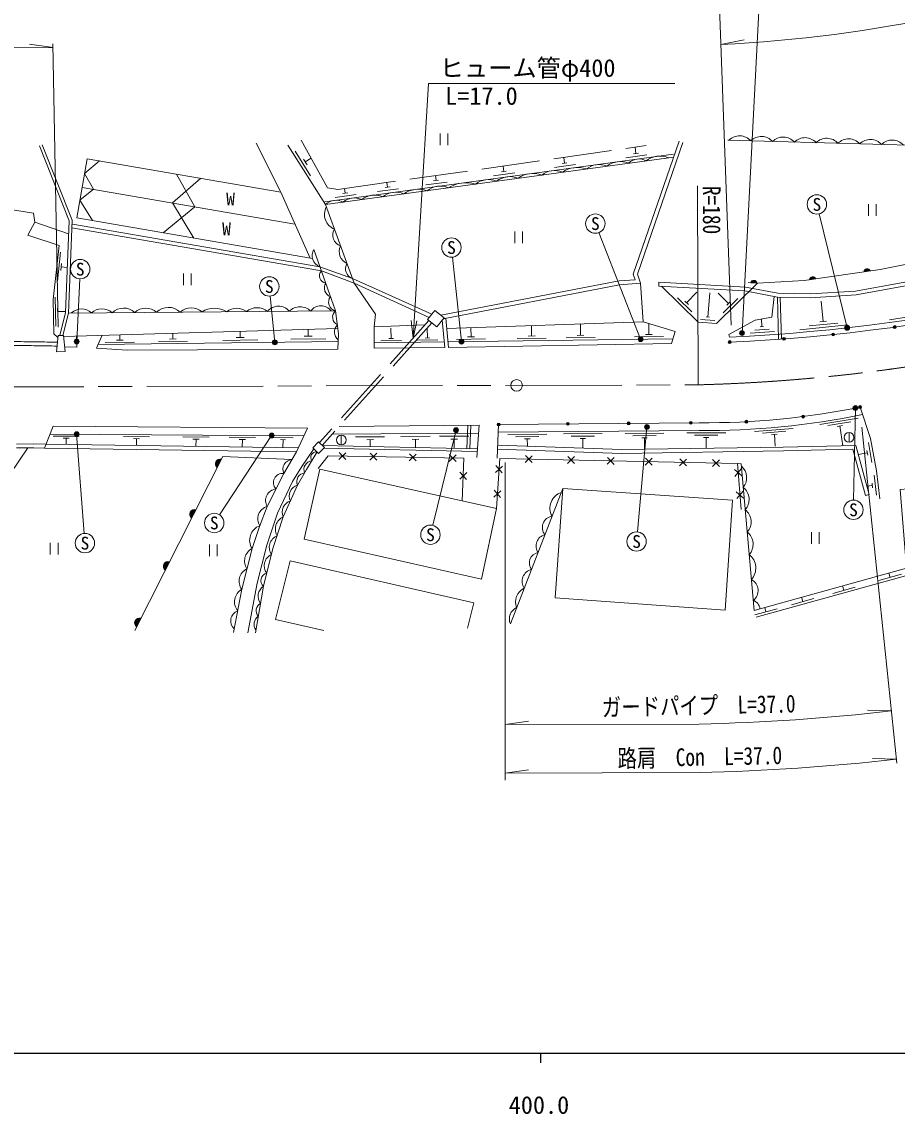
# Model space of a CAD drawing. Units: millimetres at full size, sheet at 1:1000; details may follow other scales. Extents: x 40000 to 680000, y 20000 to 380000.
# Drawn here: x 414504 to 504788, y 198715 to 311413 of the extents above; entities that cross this region are included whole.
import ezdxf
from ezdxf.enums import TextEntityAlignment as Align

# ---------------------------------------------------------------- set-up
doc = ezdxf.new("R2010")
doc.units = ezdxf.units.MM
doc.header["$LTSCALE"] = 1000
doc.linetypes.add('CHAIN', pattern=[18.5, 12, -1.5, 3.5, -1.5])
doc.linetypes.add('DASHED', pattern=[7.5, 6, -1.5])
for name, color, linetype, lineweight in [('M-BGD', 7, 'Continuous', 13), ('M-BMK', 2, 'CHAIN', 13), ('M-BMK-SRVR', 3, 'Continuous', 13), ('M-STR-HTXT', 7, 'Continuous', 13), ('M-STR-STRC', 7, 'Continuous', 13), ('M-TTL-BAND', 7, 'Continuous', 25)]:
    doc.layers.add(name, color=color, linetype=linetype, lineweight=lineweight)
doc.styles.add('ＭＳ ゴシック', font='')
doc.styles.get('ＭＳ ゴシック').set_extended_font_data('MS Gothic')

# ---------------------------------------------------------------- blocks, each defined once
blk = doc.blocks.new('open_arrow')
at = {"color": 0, "linetype": 'Continuous', "lineweight": -2}
blk.add_lwpolyline([(7.5, 1.25), (0, 0), (7.5, -1.25)], dxfattribs=at)

msp = doc.modelspace()

# ---------------------------------------------------------------- hatches: boundary and pattern name
at = {"layer": 'M-BGD'}
for points in [[(501988, 285726), (501369, 285635, -0.84072)], [(490314, 284458), (489690, 284499, -0.84072)], [(496383, 284903), (495764, 284812, -0.84072)], [(504386, 279923, -1), (504686, 279923, -0.41421), (504536, 279773, -0.41421)], [(487374, 278381, -1), (487674, 278381, -0.41421), (487524, 278231, -0.41421)], [(492961, 278705, -1), (493261, 278705, -0.41421), (493111, 278555, -0.41421)], [(498041, 279154, -1), (498341, 279154, -0.41421), (498191, 279004, -0.41421)], [(500818, 271664, -1), (501118, 271664, -0.41421), (500968, 271514, -0.41421)], [(494941, 270685, -1), (495241, 270685, -0.41421), (495091, 270535, -0.41421)], [(463535, 269872, -1), (463835, 269872, -0.41421), (463685, 269722, -0.41421)], [(470674, 269934, -1), (470974, 269934, -0.41421), (470824, 269784, -0.41421)], [(476945, 269989, -1), (477245, 269989, -0.41421), (477095, 269839, -0.41421)], [(483354, 270045, -1), (483654, 270045, -0.41421), (483504, 269895, -0.41421)], [(489084, 270157, -1), (489384, 270157, -0.41421), (489234, 270007, -0.41421)], [(434656, 265402, -0.82183), (435104, 266286)], [(432016, 260199, -0.82183), (432464, 261083)], [(429292, 254829, -0.82183), (429740, 255713)], [(426329, 248989, -0.82183), (426777, 249872)]]:
    msp.add_hatch(color=256, dxfattribs=at).paths.add_polyline_path(points)
at = {"layer": 'M-STR-HTXT'}
for points in [[(489008, 279428, -1), (488569, 279189, -0.41421), (488669, 279528, -0.41421)], [(499759, 280057, -1), (499495, 279632, -1)], [(420346, 278596, -1), (419972, 278264, -1)], [(440759, 278538, -1), (440438, 278154, -1)], [(460016, 278614, -1), (459699, 278227, -1)], [(478425, 278900, -0.41421), (478551, 278570, -0.41421), (478220, 278444, -1)], [(500302, 271395, -1), (500666, 271738, -1)], [(459078, 269153, -0.41421), (459166, 269496, -0.41421), (459508, 269408, -1)], [(478784, 269459, -1), (479171, 269776, -1)], [(419992, 268680, -1), (420321, 269057, -1)], [(440025, 268684, -1), (440516, 268781, -0.41421), (440319, 268487, -0.41421)]]:
    msp.add_hatch(color=256, dxfattribs=at).paths.add_polyline_path(points)

# ---------------------------------------------------------------- linework, layer by layer
at = {"layer": 'M-BGD'}
for p, q in [((457642, 299884), (457642, 298684)), ((458442, 299884), (458442, 298684)), ((487316, 299199), (527908, 298076)), ((442680, 298067), (444284, 295531)), ((445769, 292855), (481709, 297763)), ((476801, 297395), (478971, 297692)), ((477592, 297806), (478099, 297875)), ((477845, 297841), (477759, 298475)), ((421242, 297294), (420187, 291184)), ((422505, 297076), (420976, 295756)), ((421242, 297294), (441206, 293846)), ((443548, 297255), (443923, 296664)), ((443736, 296960), (444354, 297351)), ((445810, 292557), (481749, 297466)), ((464214, 295979), (464138, 296537)), ((469428, 296388), (471598, 296685)), ((470219, 296799), (470725, 296868)), ((470472, 296834), (470391, 297427)), ((457235, 295031), (457166, 295546)), ((463169, 295534), (465339, 295830)), ((463961, 295945), (464467, 296014)), ((420731, 294338), (442678, 290548)), ((447863, 293746), (447799, 294213)), ((451187, 293897), (453357, 294194)), ((451979, 294308), (452485, 294377)), ((452232, 294343), (452165, 294834)), ((456189, 294589), (458360, 294878)), ((456981, 294997), (457488, 295065)), ((446818, 293301), (448988, 293597)), ((447610, 293712), (448116, 293781)), ((420501, 293003), (421774, 290910)), ((501836, 292606), (501836, 291406)), ((502636, 292606), (502636, 291406)), ((420187, 291184), (444478, 286989)), ((419648, 290161), (445399, 285714)), ((419716, 290555), (445246, 286146)), ((465355, 289787), (465355, 288587)), ((466155, 289787), (466155, 288587)), ((418498, 287638), (418168, 284657)), ((418589, 286471), (418512, 285775)), ((418550, 286123), (419194, 286052)), ((431184, 285443), (431184, 284243)), ((431984, 285443), (431984, 284243)), ((501369, 285635), (501988, 285726)), ((448607, 284945), (456786, 281248)), ((448787, 284456), (456534, 280923)), ((478598, 280463), (478312, 284448)), ((480214, 284540), (480192, 284141)), ((489690, 284499), (490314, 284458)), ((495764, 284812), (496383, 284903)), ((417954, 283020), (417996, 280020)), ((482116, 282948), (483621, 281484)), ((483077, 282431), (484123, 283506)), ((485264, 280955), (485467, 283446)), ((487389, 282341), (486333, 283407)), ((492436, 283011), (492546, 278664)), ((492736, 283005), (492846, 278685)), ((418189, 281873), (418199, 281173)), ((482902, 282602), (483253, 282260)), ((486854, 281389), (488346, 282867)), ((487215, 282169), (487563, 282513)), ((497163, 280488), (496951, 282579)), ((418194, 281523), (419026, 281534)), ((446858, 281588), (419320, 281371)), ((457852, 280639), (458118, 277827)), ((458237, 280825), (458521, 277822)), ((484492, 280717), (485987, 280596)), ((485090, 280970), (485438, 280941)), ((490835, 279967), (490782, 280760)), ((504010, 280671), (508952, 281430)), ((418813, 278957), (447107, 279758)), ((444039, 278991), (444031, 279671)), ((456060, 280136), (450850, 279945)), ((452595, 278742), (452580, 279792)), ((456341, 278793), (456327, 279843)), ((460837, 278914), (460824, 279856)), ((467087, 278999), (467072, 280070)), ((472131, 279068), (472115, 280242)), ((479181, 279164), (479166, 280293)), ((490107, 279618), (491604, 279718)), ((490661, 279956), (491010, 279979)), ((494736, 279639), (499711, 280143)), ((495701, 280038), (498686, 280341)), ((496815, 280452), (497511, 280523)), ((422191, 277760), (422802, 279070)), ((447131, 278431), (422354, 278109)), ((423110, 278329), (426110, 278368)), ((424258, 278554), (424958, 278563)), ((424608, 278558), (424600, 279121)), ((428590, 278430), (431590, 278469)), ((429737, 278685), (430437, 278694)), ((430087, 278689), (430080, 279276)), ((435230, 278546), (438829, 278593)), ((436606, 278834), (437446, 278845)), ((437026, 278839), (437018, 279473)), ((442244, 278667), (445843, 278714)), ((443619, 278985), (444459, 278996)), ((458065, 278396), (450843, 278298)), ((451547, 278518), (453647, 278546)), ((452350, 278738), (452839, 278745)), ((455294, 278569), (457394, 278597)), ((456096, 278789), (456586, 278796)), ((481646, 278717), (458466, 278402)), ((459340, 278654), (462340, 278694)), ((460487, 278909), (461187, 278919)), ((465590, 278739), (468590, 278779)), ((466737, 278994), (467437, 279004)), ((470634, 278807), (473634, 278848)), ((471781, 279063), (472481, 279072)), ((477684, 278903), (480684, 278944)), ((478831, 279159), (479531, 279168)), ((489628, 279285), (492123, 279452)), ((450840, 277747), (458118, 277827)), ((500760, 270513), (496812, 269870)), ((494077, 269474), (490090, 269156)), ((500009, 270148), (497640, 269762)), ((499140, 269763), (498587, 269673)), ((498863, 269718), (499195, 267685)), ((443594, 268710), (417409, 268887)), ((420426, 268657), (417726, 268675)), ((419390, 268454), (418760, 268458)), ((419075, 268456), (419070, 267809)), ((427683, 268608), (424983, 268626)), ((426646, 268405), (426016, 268409)), ((426331, 268407), (426326, 267700)), ((433818, 268566), (431118, 268584)), ((432782, 268363), (432152, 268367)), ((432467, 268365), (432462, 267607)), ((438601, 268534), (435901, 268552)), ((437565, 268331), (436935, 268335)), ((437250, 268333), (437244, 267535)), ((442494, 268508), (440394, 268522)), ((441687, 268303), (441197, 268306)), ((441442, 268305), (441437, 267472)), ((446515, 268873), (461600, 268988)), ((447454, 268771), (447454, 267771)), ((451927, 268614), (448927, 268592)), ((450779, 268306), (450079, 268300)), ((450429, 268303), (450434, 267610)), ((456606, 268650), (453606, 268627)), ((455458, 268341), (454758, 268336)), ((455108, 268339), (455114, 267509)), ((460594, 268680), (457594, 268657)), ((459446, 268371), (458746, 268366)), ((459096, 268369), (459104, 267422)), ((463652, 269072), (484356, 269252)), ((468637, 268875), (464637, 268840)), ((467839, 268628), (465439, 268607)), ((466921, 268380), (466361, 268375)), ((466641, 268378), (466647, 267623)), ((474367, 268925), (470367, 268890)), ((473569, 268678), (471169, 268657)), ((472651, 268430), (472091, 268425)), ((472371, 268428), (472380, 267421)), ((480729, 268981), (476730, 268946)), ((479932, 268734), (477532, 268713)), ((479014, 268486), (478454, 268481)), ((478734, 268483), (478744, 267315)), ((487101, 268999), (483101, 269018)), ((486300, 268763), (483900, 268774)), ((485379, 268527), (484819, 268530)), ((485099, 268529), (485093, 267415)), ((493299, 269171), (490907, 268980)), ((492401, 268859), (491843, 268814)), ((492122, 268836), (492217, 267640)), ((499829, 269045), (499829, 268045)), ((416846, 267442), (442817, 267051)), ((417001, 267840), (443003, 267448)), ((445480, 267718), (461483, 267370)), ((445634, 267414), (461461, 267071)), ((501753, 266694), (501666, 267176)), ((502191, 265955), (501818, 268021)), ((434656, 265402), (435104, 266286)), ((447211, 266266), (447931, 266960)), ((447918, 266253), (447224, 266973)), ((450406, 266206), (451126, 266900)), ((451113, 266193), (450419, 266913)), ((454462, 266131), (455182, 266825)), ((455169, 266118), (454475, 266838)), ((458581, 266054), (459301, 266748)), ((459288, 266041), (458594, 266761)), ((466422, 265957), (467144, 266649)), ((467129, 265942), (466437, 266664)), ((470797, 265862), (471519, 266554)), ((471504, 265847), (470812, 266569)), ((474885, 265774), (475608, 266465)), ((475592, 265758), (474901, 266481)), ((478799, 265689), (479522, 266380)), ((479506, 265673), (478815, 266396)), ((482354, 265612), (483076, 266303)), ((483061, 265596), (482369, 266318)), ((485741, 265538), (486463, 266230)), ((486448, 265523), (485756, 266245)), ((501710, 266935), (500793, 266769)), ((459668, 264235), (460404, 264912)), ((459697, 264941), (460375, 264206)), ((464096, 265577), (463343, 264920)), ((464049, 264872), (463391, 265625)), ((488005, 265222), (488767, 264574)), ((488062, 264517), (488709, 265279)), ((488310, 265836), (488694, 265828)), ((502256, 263327), (502199, 263814)), ((502648, 262563), (502403, 264648)), ((463924, 263038), (463171, 262380)), ((463877, 262332), (463219, 263086)), ((470312, 263274), (464893, 249318)), ((488190, 262934), (488952, 262286)), ((488247, 262229), (488895, 262991)), ((501519, 262551), (501905, 262655)), ((502228, 263570), (501676, 263505)), ((432016, 260199), (432464, 261083)), ((495955, 258764), (495955, 257564)), ((496755, 258764), (496755, 257564)), ((417436, 257673), (417436, 256473)), ((418236, 257673), (418236, 256473)), ((433863, 257487), (433863, 256287)), ((434663, 257487), (434663, 256287)), ((429292, 254829), (429740, 255713)), ((509434, 255298), (490263, 249988)), ((502912, 253772), (505225, 254413)), ((504069, 254092), (503942, 254548)), ((498137, 252449), (500450, 253090)), ((499294, 252770), (499168, 253225)), ((493893, 251274), (496206, 251914)), ((495049, 251594), (494923, 252049)), ((490101, 250223), (492414, 250864)), ((491257, 250544), (491131, 250999)), ((426329, 248989), (426777, 249872))]:
    msp.add_line(p, q, dxfattribs=at)
at = {"layer": 'M-BGD', "linetype": 'DASHED'}
for p, q in [((447099, 294114), (478909, 298638)), ((445246, 286146), (448607, 284945)), ((445399, 285714), (448787, 284456)), ((456483, 280608), (445192, 267996)), ((456800, 280362), (445480, 267718)), ((460416, 267393), (460519, 269780)), ((460716, 267387), (460819, 269782))]:
    msp.add_line(p, q, dxfattribs=at)
at = {"layer": 'M-BGD'}
for points in [[(418718, 279046), (419320, 281371), (419677, 290937), (416616, 298715)], [(444247, 287029), (441206, 293846), (438671, 298897)], [(450840, 277747), (450850, 279945), (450975, 281241), (448787, 284456), (445810, 292557), (441942, 298673)], [(443331, 299222), (446038, 294274), (447099, 294114)], [(457734, 281135), (476110, 284693), (477766, 284810), (477572, 285380), (482314, 299098)], [(457954, 280771), (476163, 284295), (478312, 284448), (477995, 285379), (482692, 298968)], [(418410, 279052), (419022, 281415), (419375, 290885), (416337, 298605)], [(420976, 295756), (421896, 294136), (420501, 293003)], [(430443, 295705), (432360, 292329), (429063, 289651)], [(432969, 295269), (430031, 292732), (432239, 289103)], [(415849, 290731), (415693, 291663), (411987, 292253), (409416, 292677), (400551, 291885), (392686, 287620), (392810, 287238), (406930, 290664), (411449, 290060), (411939, 291237), (411987, 292253)], [(489421, 284517), (490374, 284454), (495214, 284731), (503025, 285878), (514077, 288049), (521737, 290076), (527404, 291897)], [(418227, 278830), (417788, 279228), (417739, 282769), (418354, 288328), (415132, 289401), (415849, 290731), (419324, 289539)], [(528523, 290133), (522304, 288206), (516831, 286736), (510725, 285232), (506040, 284234), (500547, 283231), (495858, 282942), (492436, 283011), (489088, 283645), (480192, 284141)], [(528405, 290515), (522193, 288590), (516732, 287123), (510636, 285621), (505962, 284627), (500499, 283629), (495850, 283342), (492477, 283410), (489136, 284043), (480214, 284540)], [(447082, 277642), (447180, 279219), (446858, 281588), (444615, 287931)], [(480475, 284125), (484269, 280435), (486162, 280280), (490374, 284454)], [(487503, 278881), (487436, 279141), (490132, 280649), (491846, 280943), (492096, 283075)], [(458336, 279771), (478598, 280463), (481878, 279479), (481502, 278241), (458521, 277822)], [(418929, 277874), (420175, 277865), (420143, 278995)], [(422191, 277760), (425353, 277529), (447082, 277642)], [(500968, 271664), (502047, 268442), (502653, 265086), (502994, 262195)], [(442817, 267051), (443968, 269508), (417720, 269685), (416846, 267442)], [(447236, 269679), (461658, 269788), (461417, 266467)], [(463541, 266392), (463685, 269872), (484356, 270052)], [(415125, 267459), (412413, 263424), (407400, 258451), (405692, 256893), (394751, 249224)], [(444620, 267359), (443395, 265549), (442420, 263998), (440873, 260716), (439770, 257423), (438769, 253499), (437814, 248381)], [(463580, 267332), (476393, 266878), (493052, 267139), (500233, 267309), (501519, 262551)], [(463597, 267731), (476397, 267278), (493044, 267539), (500537, 267717), (501905, 262655)], [(442345, 266244), (435250, 266574), (426143, 248622)], [(442817, 267051), (441513, 264824), (439802, 261415), (439007, 259336), (438247, 257069), (437197, 252868), (436342, 248410)], [(444952, 267039), (443881, 265232), (442948, 263614), (441472, 260331), (440409, 257093), (439416, 253174), (438596, 248377)], [(459930, 261986), (460110, 266380), (446110, 266640), (445058, 265328)], [(488694, 261100), (488310, 265836), (463796, 266368), (463446, 261202)], [(506674, 263313), (505084, 263152), (505763, 255052), (490039, 250696), (488694, 265828)], [(460485, 248862), (461134, 251476), (442170, 255788), (440661, 249737), (445642, 248605)]]:
    msp.add_lwpolyline(points, dxfattribs=at)
for points in [[(457088, 281637), (456362, 280702), (457323, 279957), (458048, 280892)], [(418248, 279055), (418089, 277384), (418981, 277392), (418803, 279044)], [(444521, 267454), (445117, 266879), (445711, 267495), (445116, 268070)], [(461924, 253924), (463446, 261202), (445223, 265266), (443610, 258037)], [(470312, 263274), (469501, 251990), (487040, 250720), (487791, 262073)]]:
    msp.add_lwpolyline(points, close=True, dxfattribs=at)
at = {"layer": 'M-BGD', "linetype": 'DASHED'}
for points in [[(413945, 267857), (415733, 267859), (417001, 267840)], [(413956, 267457), (415730, 267459), (416846, 267442)]]:
    msp.add_lwpolyline(points, dxfattribs=at)
at = {"layer": 'M-BGD'}
for centre, radius in [((504536, 279923), 150), ((487524, 278381), 150), ((493111, 278705), 150), ((498191, 279154), 150), ((500968, 271664), 150), ((495091, 270685), 150), ((463685, 269872), 150), ((470824, 269934), 150), ((477095, 269989), 150), ((483504, 270045), 150), ((489234, 270157), 150), ((447454, 268271), 500), ((499829, 268545), 500)]:
    msp.add_circle(centre, radius, dxfattribs=at)
for centre, radius, start, end in [((488538, 298105), 1545, 41.72434, 135.10385), ((490786, 298043), 1545, 41.72434, 135.10385), ((493034, 297981), 1545, 41.72434, 135.10385), ((495282, 297919), 1545, 41.72434, 135.10385), ((497530, 297856), 1545, 41.72434, 135.10385), ((499779, 297794), 1545, 41.72434, 135.10385), ((502027, 297732), 1545, 41.72434, 135.10385), ((504275, 297670), 1545, 41.72434, 135.10385), ((480328, 295230), 2334, 67.86297, 127.69027), ((474025, 294680), 2015, 66.10122, 129.452), ((476236, 294700), 2294, 68.11004, 127.44319), ((478163, 295732), 1534, 61.24185, 134.31138), ((464843, 293194), 2247, 67.70343, 127.8498), ((467240, 293115), 2654, 69.96112, 125.59211), ((469440, 294030), 2039, 66.29824, 129.25499), ((471834, 293632), 2758, 70.73776, 124.81547), ((455410, 291548), 2599, 69.96868, 125.58455), ((457654, 292290), 2173, 67.02231, 128.53092), ((460305, 291462), 3355, 73.03884, 122.51439), ((462626, 292976), 2162, 67.18194, 128.3713), ((448796, 291578), 1675, 62.88585, 132.66738), ((450889, 291450), 2095, 66.1577, 129.39553), ((453063, 291713), 2120, 66.80929, 128.74394), ((478936, 463399), 184717, 272.65834, 293.18658), ((480104, 454868), 176643, 272.40768, 293.9494), ((447359, 291547), 1640, 152.54754, 247.80778), ((446908, 291419), 1581, 61.58521, 133.96802), ((447752, 289415), 1184, 148.8045, 251.55082), ((445664, 287298), 1225, 148.88728, 250.06873), ((448564, 287701), 1326, 153.5444, 246.81093), ((448941, 285940), 1050, 148.91305, 251.44227), ((445936, 285199), 744, 136.20483, 262.75118), ((501687, 285627), 318, 18.24598, 178.46371), ((446666, 283963), 963, 148.85313, 250.10288), ((489999, 284424), 318, 6.09526, 166.31299), ((496081, 284803), 318, 18.24598, 178.46371), ((447069, 282489), 926, 142.09548, 256.86053), ((420664, 280301), 1486, 47.11988, 133.78335), ((422749, 280220), 1588, 48.36744, 132.53578), ((424992, 280168), 1716, 47.08963, 133.8136), ((427284, 280219), 1648, 47.93913, 132.96411), ((429626, 280200), 1754, 45.99948, 134.90374), ((431977, 280217), 1683, 48.6159, 132.28733), ((434379, 279559), 2313, 57.00673, 123.8965), ((436659, 280289), 1583, 50.78543, 130.11779), ((438759, 280219), 1699, 50.61633, 130.2869), ((440976, 280610), 1466, 39.93718, 140.96605), ((443209, 280475), 1545, 45.01128, 135.89194), ((445358, 280821), 1294, 36.1416, 144.76163), ((447411, 280937), 854, 130.32134, 245.13814), ((447788, 279421), 1044, 134.80411, 231.75598), ((485102, 348760), 78711, 269.45696, 281.62864), ((485102, 348760), 79511, 269.46221, 281.69826), ((434967, 265800), 505, 74.27125, 231.92944), ((442438, 265236), 1013, 95.28545, 204.02454), ((444516, 265224), 917, 96.28635, 202.80663), ((444881, 266471), 573, 82.91437, 215.78502), ((443755, 263984), 888, 95.45937, 204.61824), ((487703, 264371), 1564, 320.65103, 49.51174), ((441409, 263871), 958, 83.74993, 222.94839), ((440860, 262013), 1215, 97.20158, 209.49674), ((443253, 262490), 1165, 105.20434, 206.37347), ((470662, 261258), 1689, 107.48335, 210.07834), ((487898, 262119), 1617, 318.95884, 51.20392), ((442531, 260842), 1176, 105.84752, 205.73029), ((432327, 260596), 505, 74.27125, 231.92944), ((440174, 260131), 1336, 106.15292, 211.98299), ((469368, 259245), 1178, 98.19776, 219.36395), ((488183, 259826), 1546, 317.38384, 52.77893), ((439606, 257922), 1604, 110.61942, 212.10422), ((442009, 259079), 1363, 113.20937, 210.4444), ((441342, 257176), 1315, 112.73013, 213.51684), ((468749, 257320), 1213, 103.90576, 213.65594), ((488307, 257513), 1622, 318.8765, 51.28627), ((438933, 255782), 1459, 118.06683, 213.8769), ((440765, 255302), 1259, 114.34224, 217.23242), ((467931, 255577), 1088, 100.15047, 217.41123), ((488406, 255045), 1796, 318.83074, 51.33203), ((429603, 255227), 505, 74.27125, 231.92944), ((438286, 253712), 1378, 114.17305, 217.77068), ((467379, 253680), 1274, 104.17259, 213.38911), ((439970, 253761), 807, 104.93501, 226.63965), ((489177, 252729), 1274, 307.28234, 62.88043), ((437922, 251574), 1483, 119.23211, 219.062), ((440117, 252150), 1241, 124.34762, 216.23196), ((467006, 251559), 1579, 115.96975, 201.59196), ((439538, 250661), 866, 119.18895, 221.39063), ((489663, 250784), 974, 4.57753, 72.96216), ((437156, 249600), 1108, 110.4185, 227.87561), ((466070, 249816), 1278, 114.61934, 202.94236), ((426640, 249386), 505, 74.27125, 231.92944), ((439486, 249255), 1026, 125.65965, 214.91993)]:
    msp.add_arc(centre, radius, start, end, dxfattribs=at)
at = {"layer": 'M-BGD', "linetype": 'DASHED'}
for radius, start, end in [(3583341, 89.10395, 90.20171), (3583741, 89.10344, 90.20164)]:
    msp.add_arc((362106, -3304940), radius, start, end, dxfattribs=at)
at = {"layer": 'M-BMK'}
msp.add_line((408892, 273736), (484264, 273963), dxfattribs=at)
msp.add_arc((479612, 453903), 180000, 271.48097, 291.65611, dxfattribs=at)
at = {"layer": 'M-BMK-SRVR'}
msp.add_circle((465536, 273907), 600, dxfattribs=at)
at = {"layer": 'M-STR-HTXT'}
for p, q in [((488789, 279309), (491096, 323315)), ((487668, 280123), (486410, 314326)), ((417718, 308763), (415286, 309097)), ((418263, 279909), (417711, 309142)), ((486603, 309071), (489011, 309551)), ((408787, 308736), (417718, 308763)), ((484264, 273963), (484193, 294485)), ((499627, 279844), (496743, 291606)), ((478323, 278672), (474021, 289666)), ((459857, 278421), (458921, 287133)), ((420159, 278430), (420475, 284899)), ((440599, 278346), (440127, 283115)), ((500484, 271566), (500300, 262068)), ((478978, 269617), (477999, 258794)), ((501147, 269587), (504746, 234937)), ((420156, 268868), (420935, 258626)), ((440271, 268733), (434899, 260545)), ((459293, 269281), (456887, 259470)), ((464363, 265947), (464345, 233182)), ((504188, 240314), (501734, 240382)), ((464349, 238903), (466779, 239252)), ((464349, 238903), (484369, 238963)), ((504704, 235341), (502250, 235407)), ((464346, 233903), (466776, 234252)), ((464346, 233903), (484384, 233963))]:
    msp.add_line(p, q, dxfattribs=at)
msp.add_lwpolyline([(454850, 278784), (456435, 305036), (481847, 305036)], dxfattribs=at)
for centre in [(488789, 279309), (499627, 279844), (420159, 278430), (440599, 278346), (459857, 278421), (478323, 278672), (500484, 271566), (459293, 269281), (478978, 269617), (420156, 268868), (440271, 268733)]:
    msp.add_circle(centre, 250, dxfattribs=at)
for centre, radius, start, end in [((479552, 454354), 145453, 272.77835, 291.29309), ((479707, 453435), 214523, 271.24536, 276.55274), ((479717, 453384), 219470, 271.21847, 276.53737)]:
    msp.add_arc(centre, radius, start, end, dxfattribs=at)
at = {"layer": 'M-STR-STRC'}
for centre in [(496505, 292577), (473657, 290597), (458815, 288128), (420523, 285898), (440028, 284110), (500280, 261068), (434350, 259709), (456648, 258498), (421010, 257629), (477909, 257798)]:
    msp.add_circle(centre, 1000, dxfattribs=at)
at = {"layer": 'M-TTL-BAND'}
for p, q in [((40000, 205000), (579000, 205000)), ((468000, 205000), (468000, 204000))]:
    msp.add_line(p, q, dxfattribs=at)

# ---------------------------------------------------------------- block references
at = {"layer": 'M-STR-HTXT', "xscale": 240, "yscale": 240, "rotation": 86.5}
msp.add_blockref('open_arrow', (454850, 278784), dxfattribs=at)

# ---------------------------------------------------------------- texts
at = {"layer": 'M-BGD', "style": 'ＭＳ ゴシック'}
for p in [(436030, 293143), (435617, 290061)]:
    msp.add_text('W', height=1320, dxfattribs=at).set_placement(p, align=Align.MIDDLE_CENTER)
at = {"layer": 'M-STR-HTXT', "style": 'ＭＳ ゴシック'}
msp.add_text('ヒューム管φ400', height=1833, dxfattribs=at).set_placement((457600, 305189), align=Align.BOTTOM_LEFT)
msp.add_text('L=17.0', height=1833, dxfattribs=at).set_placement((458170, 304684), align=Align.TOP_LEFT)
at = {"layer": 'M-STR-HTXT', "style": 'ＭＳ ゴシック', "width": 0.8}
msp.add_text('R=180', height=1833, rotation=270.197, dxfattribs=at).set_placement((484193, 294485), align=Align.BOTTOM_LEFT)
for s, p in [('ガードパイプ\u3000L=37.0', (484349, 239411)), ('路肩\u3000Con\u3000L=37.0', (484464, 234113))]:
    msp.add_text(s, height=1833, rotation=1.173, dxfattribs=at).set_placement(p, align=Align.BOTTOM_CENTER)
at = {"layer": 'M-STR-STRC', "style": 'ＭＳ ゴシック'}
for p in [(496505, 292577), (473657, 290597), (458815, 288128), (420523, 285898), (440028, 284110), (500280, 261068), (434350, 259709), (421010, 257629), (456648, 258498), (477909, 257798)]:
    msp.add_text('S', height=1320, dxfattribs=at).set_placement(p, align=Align.MIDDLE_CENTER)
at = {"layer": 'M-TTL-BAND', "style": 'ＭＳ ゴシック'}
msp.add_text('400.0', height=1833, dxfattribs=at).set_placement((467844, 198195), align=Align.BOTTOM_CENTER)

doc.saveas('drawing.dxf')
